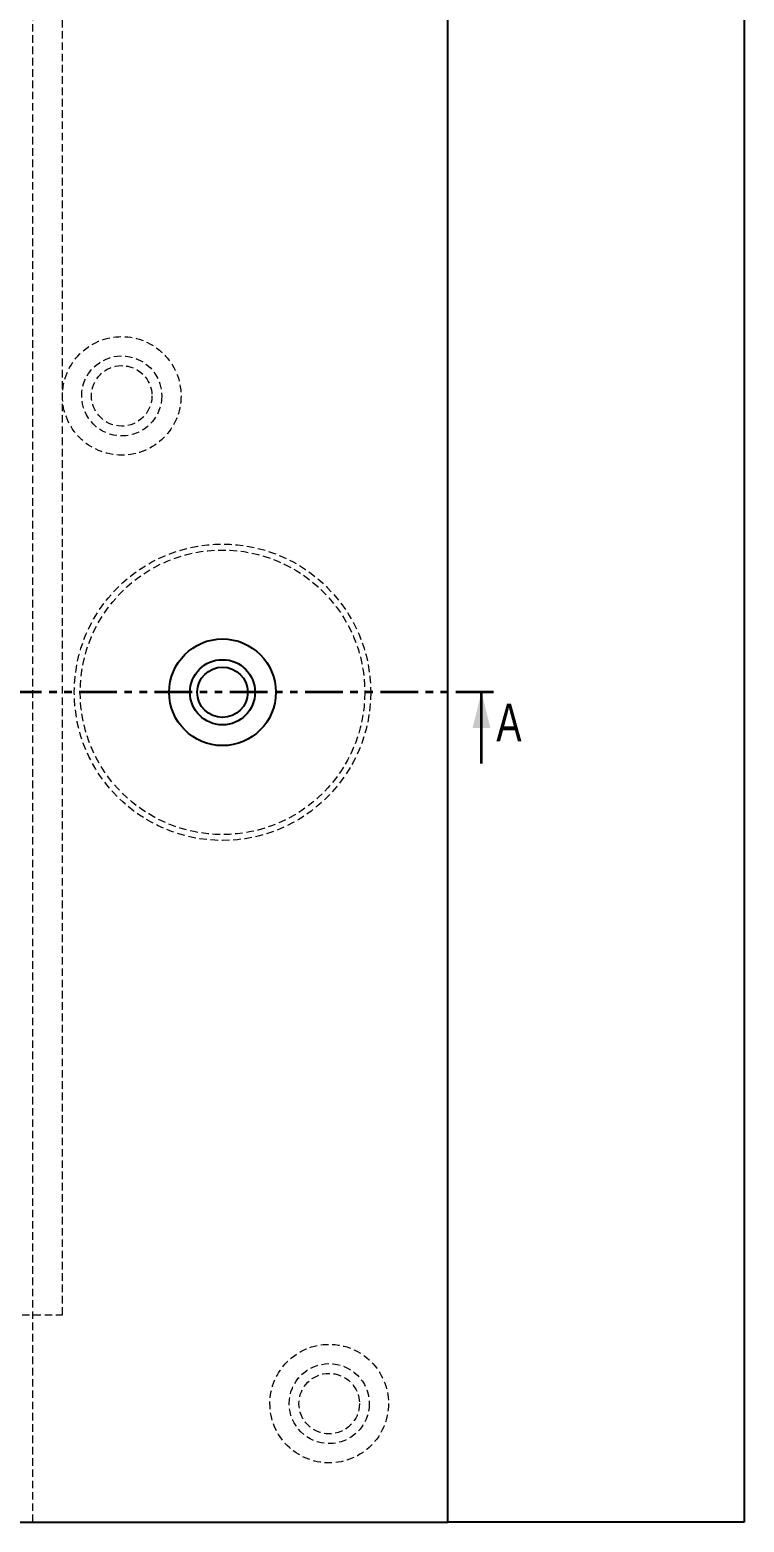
# Model space of a CAD drawing. Header units: millimetres. Extents: x 5 to 1495, y -1208 to 895.
# Drawn here: x 1373.5 to 1494, y -463.7 to -212 of the extents above; entities that cross this region are included whole.
import ezdxf

# ---------------------------------------------------------------- set-up
doc = ezdxf.new("R2010")
doc.units = ezdxf.units.MM
doc.linetypes.add('HIDDEN', pattern=[1.905, 1.27, -0.635])
doc.linetypes.add('PHANTOM', pattern=[12.7, 6.35, -1.27, 1.27, -1.27, 1.27, -1.27])
doc.styles.add('SLDTEXTSTYLE13', font='TXT', dxfattribs={"width": 0.75})

msp = doc.modelspace()

# ---------------------------------------------------------------- linework, layer by layer
at = {"color": 7, "linetype": 'HIDDEN', "lineweight": 18}
for p, q in [((1374.018, -463.72), (1374.018, -83.72)), ((1379.018, -428.72), (1379.018, -188.72)), ((1336.018, -428.72), (1379.018, -428.72))]:
    msp.add_line(p, q, dxfattribs=at)
at = {"color": 7, "linetype": 'Continuous', "lineweight": 25}
for p, q in [((1444.018, -463.72), (1444.018, -83.72)), ((1494.018, -83.72), (1494.018, -463.72)), ((894.018, -463.72), (1444.018, -463.72)), ((1494.018, -463.72), (1444.018, -463.72))]:
    msp.add_line(p, q, dxfattribs=at)
at = {"color": 7, "linetype": 'PHANTOM', "lineweight": 35}
msp.add_line((1451.708, -323.72), (1370.924, -323.72), dxfattribs=at)
at = {"color": 7, "linetype": 'Continuous', "lineweight": 35}
msp.add_line((1449.708, -335.72), (1449.708, -323.72), dxfattribs=at)
at = {"color": 7, "linetype": 'HIDDEN', "lineweight": 18}
for centre, radius in [((1389.018, -273.72), 10), ((1389.018, -273.72), 6.75), ((1389.018, -273.72), 5.1), ((1406.018, -323.72), 25), ((1406.018, -323.72), 24), ((1424.018, -443.72), 10), ((1424.018, -443.72), 6.75), ((1424.018, -443.72), 5.1)]:
    msp.add_circle(centre, radius, dxfattribs=at)
at = {"color": 7, "linetype": 'Continuous', "lineweight": 25}
for radius in [9, 5.5, 4.25]:
    msp.add_circle((1406.018, -323.72), radius, dxfattribs=at)
at = {"color": 7, "linetype": 'Continuous', "lineweight": 35}
msp.add_solid([(1449.708, -323.72), (1448.208, -329.72), (1451.208, -329.72)], dxfattribs=at)

# ---------------------------------------------------------------- texts
at = {"color": 7, "linetype": 'Continuous', "insert": (1452.212, -325.635), "char_height": 6.35, "attachment_point": 1, "style": 'SLDTEXTSTYLE13'}
msp.add_mtext('A', dxfattribs=at)

doc.saveas('drawing.dxf')
